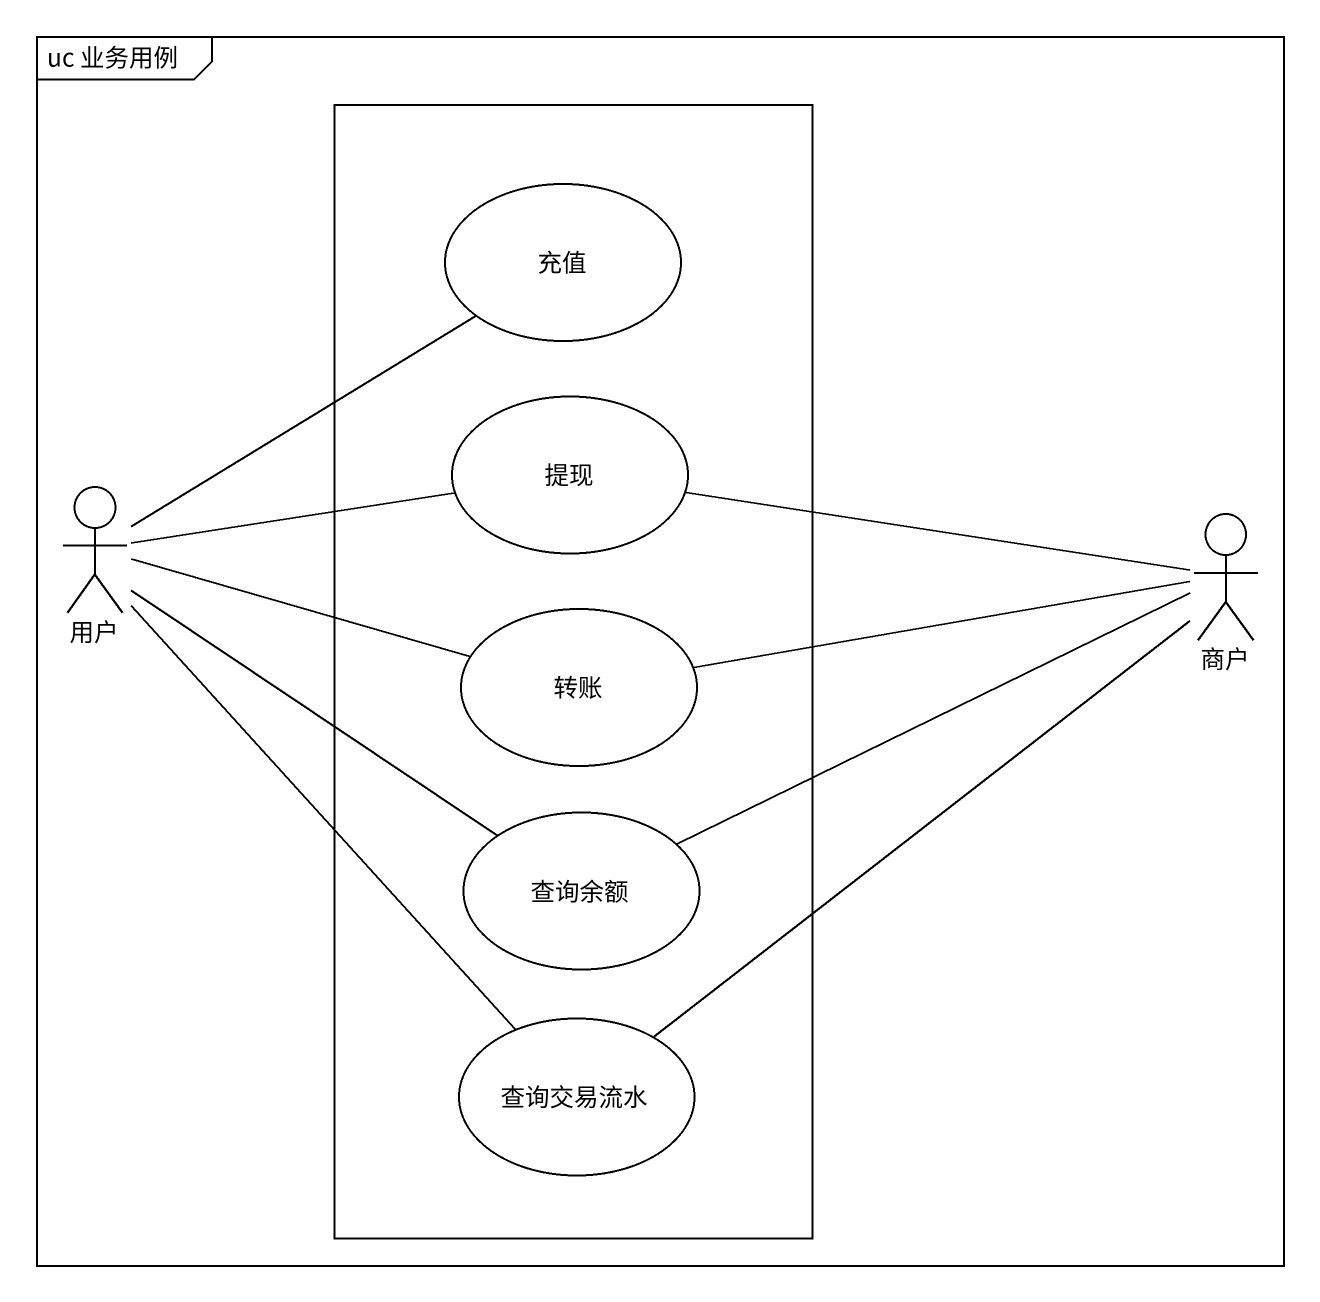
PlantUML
@startuml
mainframe uc 业务用例
rectangle " " as rectangle1 {
  usecase 充值
  usecase 提现
  usecase 转账
  usecase 查询余额
  usecase 查询交易流水
}
actor 用户
actor 商户
用户 -up- 充值
用户 -right- 提现
用户 -right- 转账
用户 -- 查询余额
用户 -- 查询交易流水
商户 -left- 提现
商户 -left- 转账
商户 -left- 查询余额
商户 -- 查询交易流水
@enduml
